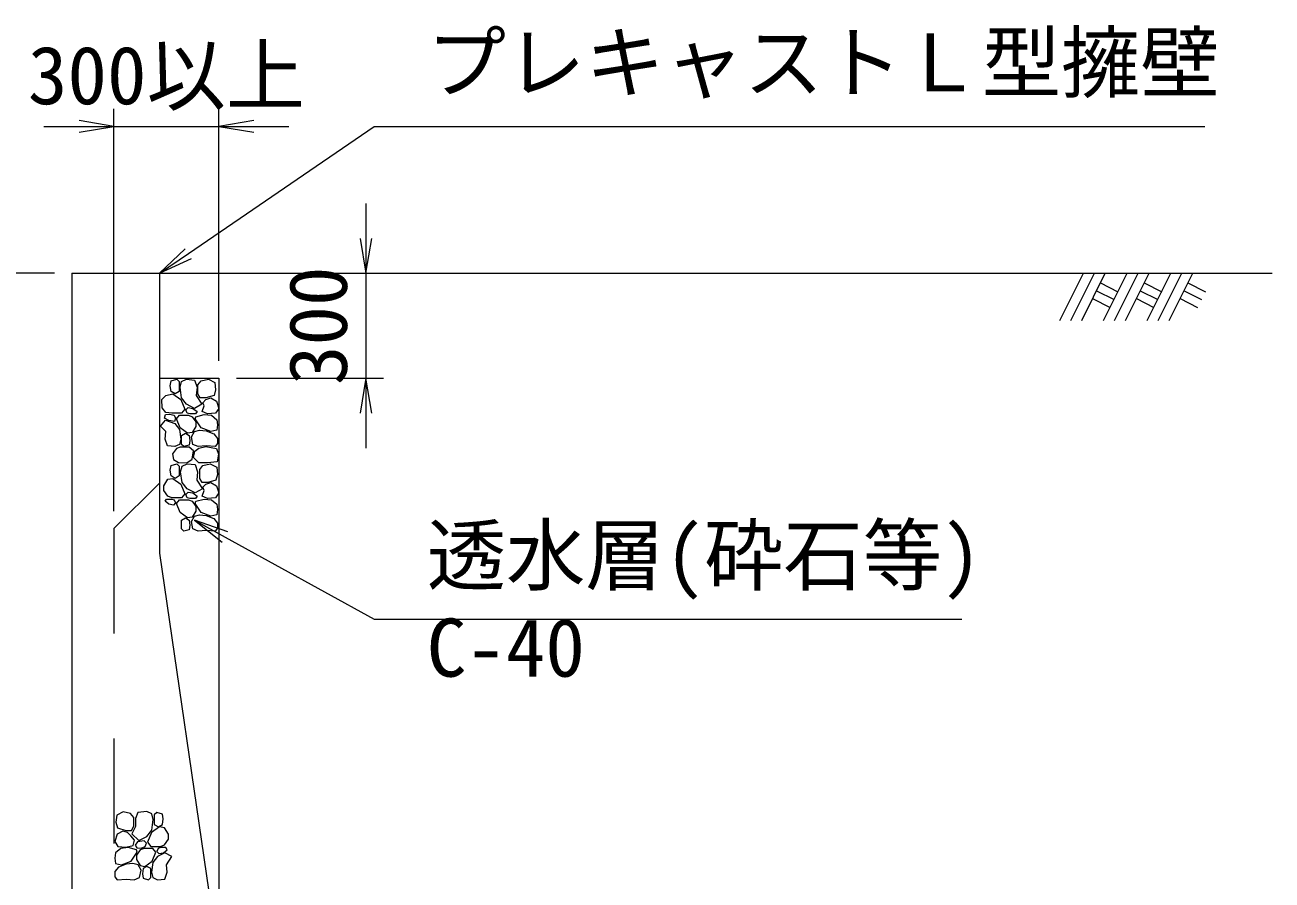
# Model space of a CAD drawing. Units: millimetres at full size; details may follow other scales. Extents: x 0 to 42050, y 0 to 29700.
# Drawn here: x 26116 to 29679, y 20915 to 23360 of the extents above; entities that cross this region are included whole.
import ezdxf
from ezdxf.enums import TextEntityAlignment as Align

# ---------------------------------------------------------------- set-up
doc = ezdxf.new("R2010")
doc.units = ezdxf.units.MM
doc.header["$LTSCALE"] = 50
doc.linetypes.add('DASHED_SPACED', pattern=[12, 6, -6])
for name, color, linetype, lineweight in [('D-DCR-HCHn', 4, 'Continuous', 9), ('D-STR-DIM', 7, 'Continuous', 13), ('D-STR-STRn', 1, 'Continuous', 13), ('D-STR-TXT', 7, 'Continuous', 13)]:
    doc.layers.add(name, color=color, linetype=linetype, lineweight=lineweight)
doc.styles.add('ＭＳ ゴシック', font='')
doc.styles.get('ＭＳ ゴシック').set_extended_font_data('MS Gothic')

# ---------------------------------------------------------------- blocks, each defined once
blk = doc.blocks.new('open_arrow')
at = {"color": 0, "linetype": 'Continuous', "lineweight": -2}
blk.add_lwpolyline([(7.5, 1.25), (0, 0), (7.5, -1.25)], dxfattribs=at)

msp = doc.modelspace()

# ---------------------------------------------------------------- linework, layer by layer
at = {"layer": 'D-DCR-HCHn'}
for points in [[(26556.39, 22340.2), (26556.39, 22312.47), (26544.84, 22305.53), (26533.28, 22312.47), (26530.97, 22328.65), (26533.28, 22342.51), (26549.46, 22347.14)], [(26600.31, 22344.83), (26607.24, 22324.02), (26604.93, 22300.91), (26621.11, 22275.48), (26600.31, 22263.92), (26577.2, 22275.48), (26563.33, 22293.97), (26558.7, 22324.02), (26563.33, 22340.2), (26577.2, 22347.14)], [(26618.8, 22342.51), (26639.6, 22347.14), (26658.1, 22337.89), (26660.41, 22317.09), (26655.79, 22300.91), (26632.67, 22293.97), (26616.49, 22293.97), (26609.56, 22305.53), (26609.56, 22330.96)], [(26561.02, 22289.35), (26572.57, 22261.61), (26563.33, 22250.06), (26535.59, 22250.06), (26518.07, 22251.82), (26507.76, 22265.48), (26506.54, 22288.79), (26518.11, 22300.66), (26537.9, 22305.53)], [(26662.72, 22284.73), (26669.65, 22263.92), (26660.41, 22250.06), (26637.29, 22247.74), (26621.51, 22254.52), (26628.05, 22270.86), (26623.42, 22280.1), (26632.67, 22289.35), (26646.54, 22293.97)], [(26526.81, 22228.68), (26514.03, 22235.51), (26516.91, 22246.45), (26528.44, 22247.57), (26541.8, 22244.31), (26546.08, 22235.75), (26542.43, 22226.23)], [(26558.92, 22207.93), (26548.22, 22233.61), (26556.78, 22244.31), (26582.46, 22244.31), (26593.16, 22240.03), (26603.86, 22225.05), (26603.86, 22212.21), (26593.16, 22195.09), (26580.32, 22192.95)], [(26595.69, 22263.92), (26607.24, 22254.68), (26602.62, 22247.74), (26586.44, 22247.74), (26579.51, 22250.06), (26574.88, 22259.3), (26581.82, 22266.24)], [(26618.84, 22207.93), (26601.72, 22233.61), (26603.86, 22240.03), (26627.41, 22246.45), (26648.81, 22244.31), (26663.79, 22231.47), (26665.93, 22216.49), (26663.79, 22201.51), (26646.67, 22197.23)], [(26522.53, 22156.56), (26516.11, 22175.83), (26518.25, 22197.23), (26503.27, 22212.61), (26517.62, 22229.64), (26543.94, 22220.77), (26556.78, 22203.65), (26561.06, 22175.83), (26556.78, 22160.84), (26543.94, 22154.42)], [(26610.28, 22154.42), (26595.3, 22160.84), (26591.02, 22182.25), (26599.58, 22197.23), (26614.56, 22201.51), (26633.83, 22199.37), (26655.23, 22190.81), (26665.93, 22177.97), (26665.93, 22162.98), (26659.51, 22154.42), (26633.83, 22156.56)], [(26563.2, 22160.84), (26563.2, 22186.53), (26573.9, 22192.95), (26584.6, 22186.53), (26586.74, 22171.54), (26584.6, 22158.7), (26569.62, 22154.42)], [(26593.38, 22118.86), (26597.64, 22142.3), (26584.67, 22153.01), (26558.98, 22153.01), (26548.28, 22148.73), (26537.58, 22133.74), (26539.65, 22117.64), (26554.49, 22108.77), (26578.51, 22108.15)], [(26663.1, 22149.02), (26668.45, 22132.96), (26665.24, 22110.75), (26637.03, 22107.97), (26612.6, 22108.4), (26597.5, 22122.92), (26601.07, 22141.5), (26612.64, 22149.58), (26632.43, 22154.45)], [(26556.39, 22098.3), (26556.39, 22070.56), (26544.84, 22063.63), (26533.28, 22070.56), (26530.97, 22086.74), (26533.28, 22100.61), (26549.46, 22105.23)], [(26602.04, 22102.92), (26608.97, 22082.12), (26606.66, 22059.01), (26622.84, 22033.58), (26602.04, 22022.02), (26578.93, 22033.58), (26565.06, 22052.07), (26560.43, 22082.12), (26565.06, 22098.3), (26578.93, 22105.23)], [(26624.24, 22100.61), (26645.04, 22105.23), (26663.53, 22095.99), (26665.85, 22075.19), (26661.22, 22059.01), (26638.11, 22052.07), (26621.93, 22052.07), (26614.99, 22063.63), (26614.99, 22089.05)], [(26561.02, 22047.45), (26572.57, 22019.71), (26563.33, 22008.15), (26535.59, 22008.15), (26524.03, 22012.78), (26512.47, 22028.96), (26512.47, 22042.82), (26524.03, 22061.32), (26537.9, 22063.63)], [(26595.69, 22022.02), (26607.24, 22012.78), (26602.62, 22005.84), (26586.44, 22005.84), (26579.51, 22008.15), (26574.88, 22017.4), (26581.82, 22024.33)], [(26662.72, 22042.82), (26669.65, 22022.02), (26660.41, 22008.15), (26637.29, 22005.84), (26621.51, 22012.62), (26628.05, 22028.96), (26623.42, 22038.2), (26632.67, 22047.45), (26646.54, 22052.07)], [(26526.81, 21989.57), (26516.11, 21998.13), (26520.39, 22004.55), (26535.38, 22004.55), (26541.8, 22002.41), (26546.08, 21993.85), (26539.66, 21987.43)], [(26558.92, 21966.03), (26548.22, 21991.71), (26556.78, 22002.41), (26582.46, 22002.41), (26593.16, 21998.13), (26603.86, 21983.15), (26603.86, 21970.31), (26593.16, 21953.18), (26580.32, 21951.04)], [(26618.84, 21966.03), (26601.72, 21991.71), (26603.86, 21998.13), (26627.41, 22004.55), (26648.81, 22002.41), (26663.79, 21989.57), (26665.93, 21974.59), (26663.79, 21959.61), (26646.67, 21955.32)], [(26563.2, 21918.94), (26563.2, 21944.62), (26573.9, 21951.04), (26584.6, 21944.62), (26586.74, 21929.64), (26584.6, 21916.8), (26569.62, 21912.52)], [(26610.28, 21912.52), (26595.3, 21918.94), (26591.02, 21940.34), (26599.58, 21955.32), (26614.56, 21959.61), (26633.83, 21957.47), (26655.23, 21948.9), (26665.93, 21936.06), (26665.93, 21921.08), (26659.51, 21912.52), (26633.83, 21914.66)]]:
    msp.add_lwpolyline(points, close=True, dxfattribs=at)
at = {"layer": 'D-DCR-HCHn', "linetype": 'DASHED_SPACED'}
for points in [[(26417.36, 21105.82), (26396.56, 21110.44), (26378.07, 21101.19), (26375.75, 21080.39), (26380.38, 21064.21), (26403.49, 21057.28), (26419.67, 21057.28), (26426.61, 21068.83), (26426.61, 21094.26)], [(26438.43, 21108.2), (26431.5, 21091.44), (26431.14, 21067.94), (26421.17, 21047.3), (26440.77, 21027.96), (26463.89, 21039.51), (26477.76, 21058), (26482.38, 21088.05), (26477.76, 21104.23), (26463.89, 21111.17)], [(26485.21, 21101.68), (26485.21, 21073.95), (26496.77, 21067.01), (26508.33, 21073.95), (26510.64, 21090.13), (26508.33, 21104), (26492.15, 21108.62)], [(26477.21, 21050.83), (26465.65, 21023.09), (26474.89, 21011.54), (26502.63, 21011.54), (26514.19, 21016.16), (26525.75, 21032.34), (26525.75, 21046.21), (26514.19, 21064.7), (26500.32, 21067.01)], [(26378.88, 21046.21), (26371.95, 21025.41), (26381.2, 21011.54), (26404.31, 21009.23), (26424.45, 21014.11), (26428.33, 21028.81), (26418.18, 21041.59), (26408.93, 21050.83), (26395.06, 21055.46)], [(26436.81, 21024.43), (26430.42, 21014.75), (26435.6, 21007.04), (26447.96, 21006.62), (26458.71, 21011.54), (26463.34, 21020.78), (26456.4, 21027.72)], [(26419.38, 20969.41), (26436.5, 20995.09), (26434.36, 21001.51), (26410.81, 21007.93), (26389.41, 21005.79), (26374.43, 20992.95), (26372.29, 20977.97), (26374.43, 20962.99), (26391.55, 20958.71)], [(26479.3, 20969.41), (26490, 20995.09), (26481.44, 21005.79), (26455.76, 21005.79), (26445.06, 21001.51), (26434.36, 20986.53), (26434.36, 20973.69), (26445.06, 20956.57), (26457.9, 20954.43)], [(26515.69, 20918.04), (26522.11, 20937.31), (26519.97, 20958.71), (26534.95, 20982.25), (26515.69, 20992.95), (26494.28, 20982.25), (26481.44, 20965.13), (26477.16, 20937.31), (26481.44, 20922.33), (26494.28, 20915.9)], [(26511.41, 20992.95), (26522.11, 21001.51), (26517.83, 21007.93), (26502.84, 21007.93), (26496.42, 21005.79), (26492.14, 20997.23), (26498.56, 20990.81)], [(26427.94, 20915.9), (26442.92, 20922.33), (26447.2, 20943.73), (26438.64, 20958.71), (26423.66, 20962.99), (26404.39, 20960.85), (26382.99, 20952.29), (26372.29, 20939.45), (26372.29, 20924.47), (26378.71, 20915.9), (26404.39, 20918.04)], [(26475.02, 20922.33), (26475.02, 20948.01), (26464.32, 20954.43), (26453.62, 20948.01), (26451.48, 20933.03), (26453.62, 20920.18), (26468.6, 20915.9)]]:
    msp.add_lwpolyline(points, close=True, dxfattribs=at)
at = {"layer": 'D-STR-DIM'}
for p, q in [((26370, 21970), (26370, 23120)), ((26670, 22400), (26670, 23120)), ((26170, 23070), (26870, 23070)), ((27090, 22850), (27090, 22150)), ((26200, 22650), (24210, 22650)), ((26720, 22350), (27140, 22350))]:
    msp.add_line(p, q, dxfattribs=at)
at = {"layer": 'D-STR-STRn'}
for p, q in [((26250, 22650), (26250, 18650)), ((26250, 22650), (26500, 22650)), ((26500, 22650), (29678.74, 22650)), ((26500, 22650), (26500, 21850)), ((29072.37, 22515.14), (29139.8, 22650)), ((29103.62, 22515.14), (29171.05, 22650)), ((29134.87, 22515.14), (29202.3, 22650)), ((29197.37, 22515.14), (29264.8, 22650)), ((29228.62, 22515.14), (29296.05, 22650)), ((29259.87, 22515.14), (29327.3, 22650)), ((29322.37, 22515.14), (29389.8, 22650)), ((29353.62, 22515.14), (29421.05, 22650)), ((29384.87, 22515.14), (29452.3, 22650)), ((29177.3, 22600), (29227.3, 22575)), ((29188.48, 22622.36), (29238.48, 22597.36)), ((29302.3, 22600), (29352.3, 22575)), ((29313.48, 22622.36), (29363.48, 22597.36)), ((29427.3, 22600), (29477.3, 22575)), ((29438.48, 22622.36), (29488.48, 22597.36)), ((29166.12, 22577.64), (29216.12, 22552.64)), ((29291.12, 22577.64), (29341.12, 22552.64)), ((29416.12, 22577.64), (29466.12, 22552.64)), ((26500, 22350), (26670, 22350)), ((26670, 22350), (26670, 20682.67)), ((26500, 21850), (26850.55, 19442.88))]:
    msp.add_line(p, q, dxfattribs=at)
at = {"layer": 'D-STR-STRn', "linetype": 'DASHED_SPACED'}
for p, q in [((26500, 22050), (26370, 21920)), ((26370, 21920), (26370, 19025))]:
    msp.add_line(p, q, dxfattribs=at)
at = {"layer": 'D-STR-TXT'}
for points in [[(26500, 22650), (26582.52, 22706.49), (27113.52, 23070), (29486.99, 23070)], [(26599.96, 21944.05), (26687.56, 21895.82), (27113.52, 21661.28), (28792.32, 21661.28)]]:
    msp.add_lwpolyline(points, dxfattribs=at)

# ---------------------------------------------------------------- block references
at = {"layer": 'D-STR-DIM', "xscale": 13.3, "yscale": 13.3}
for p, rotation in [((26370, 23070), 180), ((27090, 22650), 90), ((27090, 22350), 270)]:
    msp.add_blockref('open_arrow', p, dxfattribs=dict(at, rotation=rotation))
msp.add_blockref('open_arrow', (26670, 23070), dxfattribs=at)
at = {"layer": 'D-STR-TXT', "xscale": 13.3, "yscale": 13.3}
for p, rotation in [((26500, 22650), 34.4), ((26599.96, 21944.05), 331.2)]:
    msp.add_blockref('open_arrow', p, dxfattribs=dict(at, rotation=rotation))

# ---------------------------------------------------------------- texts
at = {"layer": 'D-STR-DIM', "style": 'ＭＳ ゴシック'}
msp.add_text('300以上', height=166.1, dxfattribs=at).set_placement((26520, 23216.38), align=Align.MIDDLE_CENTER)
msp.add_text('300', height=166.1, rotation=90, dxfattribs=at).set_placement((26952.5, 22500), align=Align.MIDDLE_CENTER)
at = {"layer": 'D-STR-TXT', "style": 'ＭＳ ゴシック'}
for s, p in [('プレキャストＬ型擁壁', (27263.52, 23120)), ('透水層(砕石等)', (27263.52, 21711.28))]:
    msp.add_text(s, height=166.1, dxfattribs=at).set_placement(p, align=Align.BOTTOM_LEFT)
msp.add_text('C-40', height=166.1, dxfattribs=at).set_placement((27263.52, 21662.9), align=Align.TOP_LEFT)

doc.saveas('drawing.dxf')
